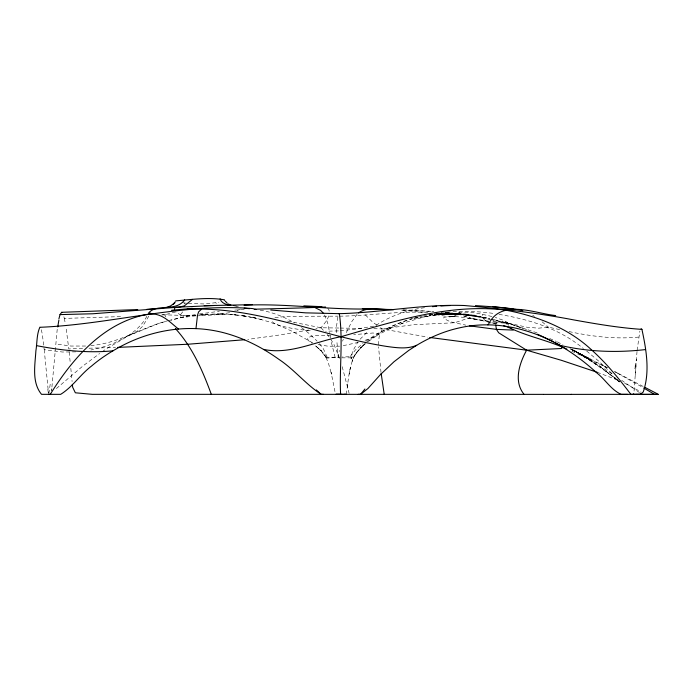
<?xml version="1.0" encoding="UTF-8"?>
<svg xmlns="http://www.w3.org/2000/svg" width="693" height="693" viewBox="0 0 693 693"><rect width="100%" height="100%" fill="white"/><g stroke="black" fill="none" stroke-linecap="round" stroke-linejoin="round"><path stroke-width="0.52" stroke-dasharray="3.46 2.6" d="M459.831 312.396C458.731 316.632 452.884 316.467 449.462 316.909L455.05 315.947L454.218 316.19L457.233 314.561L458.827 312.708C469.975 310.897 481.375 314.154 492.238 316.58M637.023 351.394L633.835 394.066M635.394 375.19L636.053 364.241L634.684 368.988L636.399 359.286M50.208 384.217L48.891 393.407M57.216 329.279L51.603 390.549M378.43 344.828L379.114 336.989L382.155 328.898L413.73 324.688L454.625 322.747L469.282 317.905L488.158 321.283M637.11 350.363L639.882 331.089M346.231 394.326C348.484 380.778 348.752 366.129 355.509 353.846L353.647 357.12L351.49 357.103L351.056 359.009L351.62 356.687L342.446 356.956M326.628 357.744L323.57 353.213L318.442 348.215L326.628 357.744L338.141 357.233L339.423 350.389M51.542 390.557L51.854 388.66M349.151 374.255L350.476 367.489L349.974 369.724M458.827 312.708L458.723 313.279L460.654 314.847L470.374 317.896M341.814 357.839L350.944 357.831L352.737 351.048L357.822 342.099M427.772 312.491C397.808 310.698 367.948 316.164 337.985 316.164L336.711 325.008L336.495 334.511M495.841 324.021L496.448 322.462L504.747 323.137L507.441 322.462L503.3 320.235L495.287 317.455M342.541 341.155L343.321 339.241M328.82 315.921L326.654 320.703L321.032 327.763L315.878 328.707M346.249 332.666L351.775 321.647L357.086 314.31M148.796 316.164L142.671 326.273L137.985 330.691L113.141 343.589L101.369 347.539L90.904 350.008M146.864 316.233C138.435 332.389 120.504 340.012 105.812 349.177L103.179 351.039M184.139 303.932L184.659 303.006L186.495 303.222M350.069 356.704L355.318 350.095L362.898 343.433M364.942 343.667L357.952 350.719L353.69 357.207L352.581 356.912L350.944 357.831M357.952 350.719L355.535 353.941L363.608 345.001L360.351 348.051L365.081 343.945M360.057 339.258L368.563 330.83M182.692 311.859L180.163 315.202L180.241 316.753L182.068 317.619L195.513 315.791M56.402 388.522L82.943 365.965L99.662 353.517M365.246 343.806L362.967 345.616L365.454 343.65M366.926 341.961C381.938 329.963 399.826 321.855 418.373 317.065M368.416 341.406L377.919 335.014L378.802 333.61L372.912 332.995L353.716 334.676M365.93 341.199C379.054 331.886 393.511 324.411 408.887 319.603M432.848 314.457L401.602 323.527L404.036 322.669L389.683 328.629L391.614 327.737L373.761 337.188L364.492 340.514M376.03 325.338C389.024 316.831 403.837 311.33 419.083 308.532M240.324 309.078L236.547 310.854M90.766 345.521C118.174 343.659 141.58 327.52 167.585 320.807M127.962 335.992L159.832 322.938L166.909 321.249M504.677 323.163L507.328 322.877M195.383 314.613L187.231 315.991L170.954 320.279M175.58 311.937L164.605 314.83L161.582 314.969M358.454 342.385L341.736 345.972M417.593 317.16L409.884 319.274L437.37 314.709L429.175 315.774L447.895 313.79L432.986 314.882L449.67 313.86L455.076 313.756L438.92 314.457L449.67 313.86L467.325 314.163L436.495 313.634L458.03 313.92L481.176 316.432L457.735 313.998L441.458 313.279M168.616 320.556L187.231 315.991L195.504 315.228M274.887 317.758L286.911 316.311L337.985 316.164M229.626 312.708L214.05 314.951L198.12 315.826M419.49 316.77L422.34 316.19M423.293 315.999C435.854 313.305 448.761 313.565 461.529 314.076L435.594 314.172L454.452 313.877L474.592 315.185L454.452 313.877L443.173 313.955L449.67 313.86M188.34 303.447L204.626 303.967L218.927 302.33M428.75 314.752L430.803 314.353M424.462 316.84L427.798 316.199M373.648 326.152L356.401 329.019L340.41 330.734M308.671 330.024L280.059 334.918L247.722 339.405M199.463 313.92L219.3 311.296M421.145 308.212L425.251 307.571M559.649 329.591L548.397 327.139L538.574 328.179L526.949 327.217L490.921 319.326M199.645 315.228C223.449 312.041 248.042 314.951 270.824 322.453C283.775 327.607 297.704 329.643 311.538 330.63M488.608 321.18C473.969 320.097 458.957 314.683 444.092 317.29L443.633 317.905C449.506 323.042 458.489 323.181 465.809 325.164M449.462 316.909L454.313 316.363M199.645 314.856L207.917 314.094L201.126 314.917L223.25 313.99L216.926 314.076L235.802 314.873L230.241 314.449L246.491 316.32L241.632 315.54L255.734 318.139L251.498 317.056L263.782 320.218M447.02 312.196C462.586 310.663 478.3 311.356 493.78 313.453M75.814 351.862L62.353 352.018L44.213 349.696L42.308 334.069L40.861 328.006M234.71 310.083L245.062 309.554M339.613 346.179L328.239 346.223L317.922 344.603M638.66 337.075C615.211 339.379 591.649 336.469 568.736 331.505M338.141 357.233L339.631 357.164M338.401 330.907L325.58 331.237M120.565 316.606L64.31 318.416L63.765 316.277M85.629 346.032L70.911 346.041L55.657 343.901M82.632 348.432L68.806 348.951L66 327.313M89.007 348.215L115.558 347.444M434.355 313.669C452.945 313.011 471.673 314.587 489.821 318.667M330.916 335.455C323.336 336.391 314.215 333.801 307.51 338.115L308.255 340.48L312.153 343.26M196.05 315.835L164.605 314.83L160.724 313.886M436.495 313.634L467.013 314.639L446.075 313.66M287.474 321.058L321.032 327.763L339.076 328.032M340.142 328.049L364.371 328.499M450.736 316.588L454.028 316.64L447.695 316.64L434.953 314.44M373.787 328.707L382.155 328.898L427.624 337.136M441.285 313.331L458.03 313.92L486.737 317.914L458.03 313.92L441.259 312.82C457.64 313.089 473.951 315.402 489.899 319.092M401.645 310.109L433.558 311.555M403.326 309.771L433.645 311.46M326.134 357.718L324.497 355.015L326.134 357.718L327.616 358.125L333.342 357.302L338.271 357.744L336.807 340.592M446.197 312.76L469.828 315.211L480.673 317.03L453.664 313.34L444.395 312.941L469.828 315.211L489.605 319.334M492.879 321.11L508.333 323.233L537.144 332.9M444.967 312.708L461.607 314.137L446.76 312.534M457.735 313.998L470.963 315.228M402.72 310.135L423.397 312.482M445.833 312.439L461.607 314.137M234.927 305.838L239.224 306.583M233.22 305.604L236.694 306.046M187.231 315.991L180.873 315.176L176.013 312.049M493.182 322.02L496.448 322.462M468.901 318.156L490.393 322.245M260.17 310.143C272.228 312.145 283.827 316.588 294.3 322.869M182.155 302.581L184.659 303.006M499.003 314.388C529.244 319.308 559.459 328.664 583.376 348.536M472.444 318.667L475.779 319.352M490.644 319.551L508.333 323.233L526.585 329.539M232.354 305.492L234.606 305.959M493.936 319.681L508.333 323.233L522.227 328.309M491.857 322.773L496.361 323.917M497.028 323.874C489.457 322.791 483.047 322.591 482.397 314.284M463.756 316.32L466.363 317.125M597.288 372.306L617.264 379.929M312.864 342.992L292.022 331.237L274.194 323.336L271.396 320.911M571.838 351.204L607.207 367.654L577.139 352.382L591.112 359.355M549.644 338.479L556.375 341.476M624.705 383.281L640.938 391.805M588.885 358.255L570.737 349.081M586.139 356.947L569.949 348.683L583.012 355.388L571.179 349.315M557.337 341.9L562.933 344.802M643.173 386.451L615.271 371.898M607.25 367.68L604.417 366.173M617.376 373.051L614.613 371.587L641.995 386.963M612.023 373.873L589.171 359.295L574.133 350.615L579.695 353.673M574.133 350.615L591.06 360.204L576.541 351.975M589.171 359.295L573.068 349.948L588.045 358.801L573.137 349.878L601.29 367.619L587.967 358.835L613.357 376.836L602.096 368.26L619.291 381.782M532.692 315.298L534.476 316.441M621.63 380.301L639.526 392.61M376.94 325.156L372.591 322.037L364.509 314.111M380.414 327.65L382.155 328.898M301.472 327.546L309.364 333.697L317.134 341.138M586.702 351.082L598.18 360.672L613.175 374.722M315.575 345.842L321.613 351.152L315.168 345.564M619.481 381.904L613.816 377.321L619.273 381.999M542.082 321.803L548.397 327.139M619.369 381.774L614.726 377.477L619.343 381.739M321.032 327.763L323.726 330.682M327.087 334.329L330.214 338.34M319.404 343.65L323.432 348.925L327.616 358.125M507.319 324.809C502.763 318.884 507.9 321.682 508.671 325.372M215.861 302.945L216.303 303.56M327.763 308.142L328.967 309.962L329.383 312.5M164.605 314.83L165.887 316.935M330.769 339.249L334.087 344.698L339.587 358.385M324.541 315.003L327.65 322.834L329.859 333.697M326.082 357.623L328.612 363.782L331.618 374.584L331.089 372.332L335.343 393.477M342.203 366.692L349.125 393.338M335.152 357.458L331.228 341.718M64.31 318.416L65.428 323.952M44.213 349.696L48.51 393.347M330.232 335.932L330.57 338.011M47.817 389.371L48.38 393.347M381.02 372.418L378.517 346.803M69.135 352.027L70.262 362.872M70.816 368.321L72.098 381.54M347.557 383.939L347.202 386.521L347.565 383.965M352.746 359.121L352.131 361.244L352.789 359.182"/><path stroke-width="1.04" d="M174.376 309.156L175.078 307.545L176.646 307.242L214.189 305.509M495.746 324.965L496.422 329.383L498.726 332.822L526.602 350.19L561.33 360.291L597.288 372.306M253.266 308.628C181.575 302.711 111.582 324.385 40.385 327.269L39.908 327.157C36.573 334.381 37.197 343.044 35.889 350.831C35.022 365.237 31.627 382.285 41.511 394.334L60.672 394.343C72.687 386.902 80.397 374.445 91.649 365.965C100.468 358.385 110.282 352.07 120.504 346.569C143.546 334.191 169.785 327.607 195.972 328.621A133.758 133.732 -76.3 0 1 222.193 332.354C242.637 337.456 261.755 347.089 278.837 359.312C294.196 369.464 305.778 384.251 321.102 394.334L323.51 394.343M58.896 318.875L60.022 314.605L61.668 312.309L137.742 309.572M224.324 300.39L224.471 299.826C208.619 297.037 191.64 299.541 175.684 300.875M195.972 328.621L197.522 315.159L198.614 311.867L201.611 309.104C265.306 309.97 324.471 336.668 386.72 346.439C396.621 347.799 407.189 349.341 416.692 345.296C430.041 337.248 444.542 331.072 459.797 327.789C493.65 320.053 529.452 328.161 559.242 345.123C572.886 352.98 585.49 362.534 597.097 373.146C605.5 379.712 611.235 390.003 621.205 394.343L627.65 394.343M149.887 313.964L150.303 312.976L149.038 314.042C104.167 321.595 72.739 358.194 50.26 394.352M559.286 344.967L561.884 347.098L562.092 347.947L561.304 348.527L526.602 350.19C519.447 363.366 513.357 381.358 524.073 394.36L543.407 394.369M175.26 301.827L172.921 304.677L174.827 302.789L170.487 305.968L166.606 307.415M148.666 312.907C157.172 303.092 175.563 312.422 184.719 299.835M358.099 394.352L360.611 394.343L364.89 389.024M360.611 394.343L367.905 388.565L380.414 374.61L394.005 361.737L408.835 350.346L416.692 345.296M633.835 394.066L632.943 394.352L658.35 394.369L645.07 387.448M192.481 299.376L184.312 305.899L179.158 307.112L92.845 313.764L60.022 314.605M358.454 312.933C368.078 306.081 380.656 309.858 391.614 309.459M146.829 309.338L154.123 308.723M338.877 313.86L339.345 313.66C381.063 312.716 422.306 304.019 464.154 305.509C500.909 308.697 537.69 312.993 573.969 319.949C596.482 323.995 619.074 327.858 641.926 329.383C646.292 349.653 650.164 371.872 643.234 391.978L640.315 394.343L635.654 394.343M186.902 309.355L188.73 309.017M190.558 308.68L201.611 309.104M362.335 308.749L393.477 309.771M112.924 350.831C87.483 353.283 61.452 350.459 36.417 345.616M487.673 324.818L488.305 324.714C500.641 298.328 534.442 313.349 555.665 315.558M254.444 309.199C278.153 308.619 302.027 308.047 325.606 307.025M645.46 349.584C616.883 352.867 587.24 351.905 559.242 345.123M244.655 339.726L187.586 344.265L117.671 347.392M432.493 306.67L436.642 306.245M171.457 310.282L192.385 308.342M440.852 305.942L450.485 305.518M204.218 305.674L252.529 304.677M244.092 305.232C285.845 303.188 327.391 309.901 369.161 308.939M345.833 394.334L344.421 394.343M345.634 394.334L335.828 394.334M50.104 394.352L48.519 394.334M634.06 394.343L571.162 394.378M524.073 394.36L92.238 394.334L75.346 392.792L72.661 387.222L72.375 384.381M630.933 394.386L657.96 394.369M341.251 394.326L336.088 394.334M303.829 305.856L321.924 306.687M475.433 305.596C491.242 306.765 507.337 307.337 522.834 310.698M270.72 310.014L305.708 312.855L339.345 313.66C343.165 340.09 339.388 367.55 340.592 394.352M244.144 308.151L249.523 308.68M492.593 306.67L513.097 309.009M526.602 350.19L429.755 337.465M149.038 314.042C161.98 312.742 169.681 322.106 178.456 329.028M469.36 325.823L496.422 329.383L513.27 330.076L511.183 328.231M253.829 309.113L255.942 309.459M641.103 328.751L641.926 329.383M229.184 305.145C225.537 304.435 221.162 302.763 220.097 298.796M263.591 349.402C289.717 354.981 315.653 341.432 340.913 336.729C394.542 321.396 448.458 303.369 505.162 310.048C536.729 315.895 568.113 327.832 591.813 350.121C606.514 363.288 618.962 378.681 630.873 394.343M503.56 325.736L506.037 326.542M506.86 326.81L511.495 328.647M228.266 303.967L230.986 305.059M566.865 349.151C549.462 340.861 530.301 337.179 512.82 329.288M537.482 334.191L553.62 341.77M315.124 307.666L320.668 310.421L323.622 313.444M61.668 312.309L62.179 312.586M555.37 342.654L558.567 344.482M643.771 388.028L654.452 394.369M640.375 393.191L642.065 394.369M227.278 303.222L225.208 301.057M316.337 389.908L321.102 394.334M175.372 328.534C192.498 347.245 202.685 370.85 211.33 394.378M384.217 394.378L381.167 373.466M57.788 326.957A154.218 8.844 -89 0 1 58.896 320.131M571.517 394.378A120.547 0.814 0.1 0 1 543.581 394.378"/></g></svg>
